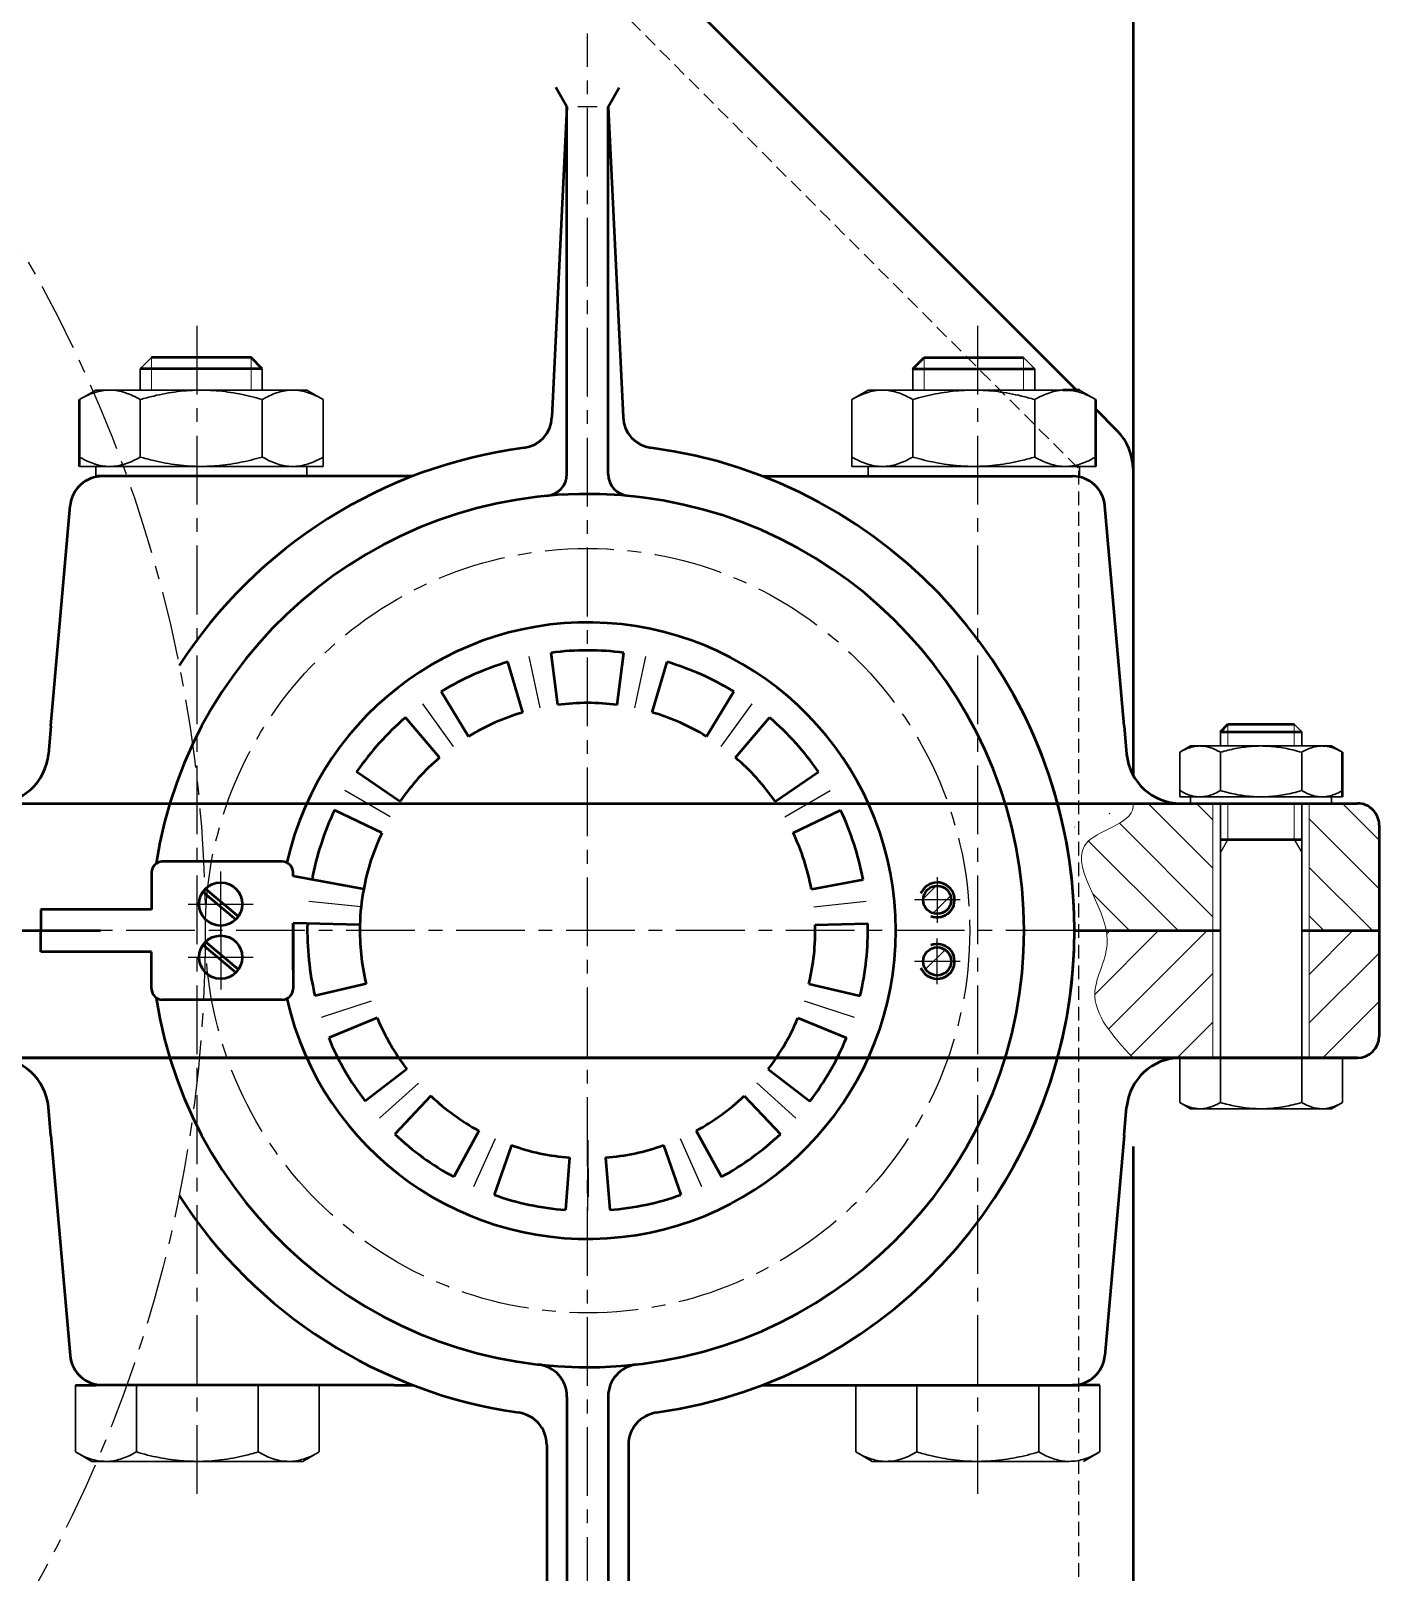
# Model space of a CAD drawing. Header units: millimetres. Extents: x -38 to 949, y -198 to 524.
# Drawn here: x 813.1 to 937.7, y 108.2 to 250.6 of the extents above; entities that cross this region are included whole.
import ezdxf

# ---------------------------------------------------------------- set-up
doc = ezdxf.new("R2010")
doc.units = ezdxf.units.MM
doc.header["$LTSCALE"] = 0.2
doc.linetypes.add('CENTER', pattern=[50.800000000000004, 31.75, -6.35, 6.35, -6.35])
doc.linetypes.add('HIDDEN', pattern=[9.524999999999999, 6.35, -3.175])
for name, color, linetype, lineweight in [('_Kreskowanie', 1, 'Continuous', 25), ('_Linie cienkie', 5, 'Continuous', 25), ('_Linie grube', 7, 'Continuous', 50), ('_Linie niewidoczne', 6, 'HIDDEN', 25), ('_Osie symetrii', 4, 'CENTER', 25), ('kontur', 10, 'Continuous', 15)]:
    doc.layers.add(name, color=color, linetype=linetype, lineweight=lineweight)
doc.layers.add('SLD-0', color=179, linetype='Continuous')
pattern_1 = [(45, (0, 0), (-1.122532015133644, 1.122532015133644), [])]

msp = doc.modelspace()

# ---------------------------------------------------------------- hatches: boundary and pattern name
at = {"layer": '_Kreskowanie', "transparency": 33554687}
h = msp.add_hatch(dxfattribs=at)
h.set_pattern_fill('ANSI31', color=256, angle=90)
h.set_pattern_definition([(135, (0, 0), (-2.245064030267288, -2.245064030267288), [])])
edge = h.paths.add_edge_path()
edge.add_line((922.3529446095914, 179.242559124814), (914.965666972268, 179.242559124814))
edge.add_spline(control_points=[(914.9656669722681, 179.2425591248139), (915.255092639171, 177.4586850956404), (906.9812566138634, 176.0376930582203), (911.9320560099483, 170.5307461872055), (912.5009496113855, 167.4825591248139)], knot_values=[12.78441670205539, 12.78441670205542, 12.78441670205542, 12.78441670205542, 18.24096578901339, 26.70624611873559, 26.70624611873559, 26.70624611873559, 26.70624611873559], degree=3, periodic=0)
edge.add_line((912.5009496113855, 167.482559124814), (914.9656669722681, 167.482559124814))
edge.add_line((914.9656669722681, 167.482559124814), (922.3529446095914, 167.482559124814))
edge.add_line((922.3529446095914, 167.482559124814), (922.3529446095914, 179.242559124814))
h.paths.add_polyline_path([(937.7156669722681, 177.242559124814, 0.4142135623730961), (935.7156669722681, 179.242559124814), (931.2482983454735, 179.242559124814), (931.2482983454735, 167.482559124814), (937.7156669722681, 167.482559124814)])
h = msp.add_hatch(dxfattribs=at)
h.set_pattern_fill('ANSI31', color=256, scale=0.5, style=0)
h.set_pattern_definition(pattern_1)
h.paths.add_polyline_path([(896.8689996860452, 171.6223180685406), (896.8689996860452, 170.323965907598), (898.1673518469878, 170.323965907598, 0.414213562373095)])
h.paths.add_polyline_path([(896.8689996860452, 171.6223180685406, 0.414213562373095), (895.5706475251026, 170.323965907598), (896.8689996860452, 170.323965907598)])
h.paths.add_polyline_path([(896.8689996860452, 170.323965907598), (895.5706475251026, 170.323965907598, 0.414213562373095), (896.8689996860452, 169.0256137466554)])
h.paths.add_polyline_path([(898.1673518469878, 170.323965907598), (896.8689996860452, 170.323965907598), (896.8689996860452, 169.0256137466554, 0.414213562373095)])
h = msp.add_hatch(dxfattribs=at)
h.set_pattern_fill('ANSI31', color=256)
h.set_pattern_definition([(45, (0, 0), (-2.245064030267288, 2.245064030267288), [])])
edge = h.paths.add_edge_path()
edge.add_line((922.3529446095914, 167.482559124814), (914.9656669722681, 167.482559124814))
edge.add_line((914.9656669722681, 167.482559124814), (912.5009496113855, 167.482559124814))
edge.add_spline(control_points=[(912.5009496113855, 167.4825591248139), (912.5577003819866, 167.1784829947789), (912.7781341087464, 165.1334910340934), (910.0229149035113, 161.0675185622642), (913.130874432766, 157.7066545363082), (914.9656669722679, 155.722559124814)], knot_values=[0, 0, 0, 0, 0.8444657856084099, 5.735633518972272, 12.78441670205539, 12.78441670205539, 12.78441670205539, 12.78441670205539], degree=3, periodic=0)
edge.add_line((914.9656669722679, 155.722559124814), (922.3529446095914, 155.722559124814))
edge.add_line((922.3529446095914, 155.722559124814), (922.3529446095914, 167.482559124814))
h.paths.add_polyline_path([(937.7156669722681, 167.482559124814), (931.2482983454735, 167.482559124814), (931.2482983454735, 155.722559124814), (932.4353610899153, 155.722559124814), (934.3136076273764, 155.722559124814), (935.7156669722681, 155.722559124814, 0.4142135623730951), (937.7156669722681, 157.722559124814)])
h = msp.add_hatch(dxfattribs=at)
h.set_pattern_fill('ANSI31', color=256, scale=0.5, style=0)
h.set_pattern_definition(pattern_1)
h.paths.add_polyline_path([(896.8689996860452, 163.3428001810873), (896.8689996860452, 164.64115234203), (898.1673518469878, 164.64115234203, -0.414213562373095)])
h.paths.add_polyline_path([(896.8689996860452, 163.3428001810873, -0.414213562373095), (895.5706475251026, 164.64115234203), (896.8689996860452, 164.64115234203)])
h.paths.add_polyline_path([(896.8689996860452, 164.64115234203), (895.5706475251026, 164.64115234203, -0.414213562373095), (896.8689996860452, 165.9395045029726)])
h.paths.add_polyline_path([(898.1673518469878, 164.64115234203), (896.8689996860452, 164.64115234203), (896.8689996860452, 165.9395045029726, -0.414213562373095)])

# ---------------------------------------------------------------- linework, layer by layer
at = {"color": 7, "linetype": 'Continuous', "lineweight": 30}
for p, q in [((823.2236913529867, 217.440431904685), (823.2236913529867, 219.4099747534372)), ((834.4931705673451, 217.4404319046849), (834.4931705673451, 219.409974753437)), ((894.6188208725476, 217.4404319046849), (894.6188208725476, 219.409974753437)), ((905.888300086906, 217.440431904685), (905.888300086906, 219.4099747534372)), ((923.0441284026102, 184.547807644728), (923.0441284026103, 185.8608362105628)), ((930.5571145455159, 184.547807644728), (930.557114545516, 185.8608362105628)), ((923.0441284026102, 155.722559124814), (923.0441284026102, 179.242559124814)), ((930.5571145524547, 155.722559124814), (930.5571145524547, 179.242559124814)), ((926.8006214775324, 155.722559124814), (920.2941846134869, 155.722559124814)), ((933.3070583415778, 155.722559124814), (926.8006214775324, 155.722559124814))]:
    msp.add_line(p, q, dxfattribs=at)
at = {"layer": '_Linie cienkie', "linetype": 'Continuous', "lineweight": 0}
for p, q in [((824.2604670320892, 220.4467504429652), (824.2604670320897, 217.4404319046849)), ((833.4563948778172, 220.4467504429651), (833.4563948778167, 217.4404319046849)), ((895.6555965620756, 220.4467504429651), (895.6555965620761, 217.4404319046849)), ((904.8515244078036, 220.4467504429652), (904.8515244078031, 217.4404319046849)), ((923.735312195629, 186.5520200035815), (923.7353121956291, 184.547807644728)), ((929.8659307594475, 186.5520200035815), (929.8659307594473, 184.547807644728)), ((923.735312195629, 179.242559124814), (923.7353121956291, 175.9050143188549)), ((929.8659307594359, 179.242559124814), (929.8659307594359, 175.9050143188549))]:
    msp.add_line(p, q, dxfattribs=at)
at = {"layer": '_Linie cienkie'}
for p, q in [((923.7353121956291, 175.9050143188549), (923.0441284026102, 174.707848871978)), ((929.8659307594359, 175.9050143188549), (930.5571145524547, 174.7078488719781))]:
    msp.add_line(p, q, dxfattribs=at)
at = {"layer": '_Linie grube'}
for p, q in [((909.7589796422475, 217.4284681389893), (822.251913875304, 304.9355339059327)), ((914.9656669722681, 276.4), (914.9656669722681, 203.1096467133068)), ((862.654020822664, 243.6126330363468), (861.6260571633431, 245.393118322625)), ((866.457970617228, 243.6126330363468), (867.485934276549, 245.393118322625)), ((862.654020822664, 243.6126330363468), (861.2704026619022, 214.9264589160491)), ((862.6540208226643, 226.7474310245142), (862.654020822664, 243.6126330363468)), ((866.457970617228, 226.7474310245142), (866.457970617228, 243.6126330363468)), ((866.4579706172287, 243.6126330363468), (867.8415887779906, 214.9264589160491)), ((862.6540208226643, 209.6756194291995), (862.6540208226643, 226.7474310245142)), ((866.4579706172283, 209.6756194291995), (866.4579706172283, 226.7474310245142)), ((834.4931705673451, 219.409974753437), (823.2236913529867, 219.4099747534371)), ((833.4563705673453, 220.446774753437), (824.2604913529866, 220.4467747534371)), ((834.4931705673451, 219.409974753437), (833.4563705673453, 220.446774753437)), ((894.6188208725476, 219.409974753437), (895.6556208725475, 220.446774753437)), ((894.6188208725476, 219.409974753437), (905.888300086906, 219.4099747534371)), ((895.6555965620756, 220.4467504429651), (904.8515244078036, 220.4467504429652)), ((817.5889517301958, 210.3834503829124), (817.5889517301997, 216.5687346530246)), ((910.0339376310338, 217.4284681389893), (908.4799887969052, 217.4284681389893)), ((911.523039709697, 210.3834503829124), (911.5230397096931, 216.5687346530246)), ((913.5012008782008, 213.686246903036), (911.5230397096935, 215.6644080715433)), ((845.5419886186246, 209.482559124814), (819.0987756588935, 209.482559124814)), ((848.3969148029846, 209.4825591248147), (820.2443935260793, 209.4825591248142)), ((880.7150766369067, 209.4825591248153), (909.3826047968656, 209.4825591248159)), ((814.9627467163245, 186.4207551911563), (816.7408025487549, 206.7440263530571)), ((914.1492447235697, 186.4207551911524), (912.371188891141, 206.7440263530533)), ((914.9656669722681, 203.1096467133068), (914.9656669722682, 181.8552167475192)), ((861.8191924074281, 188.3480912241757), (861.1876224674845, 193.1632135950832)), ((867.2927990324649, 188.3480912241757), (867.9243689724085, 193.1632135950833)), ((858.5694134724745, 187.6573293875742), (857.1878946131512, 192.3130451947502)), ((870.5425779674188, 187.6573293875743), (871.9240968267422, 192.3130451947503)), ((853.5690250032492, 185.4310130033892), (851.0335704442884, 189.572963536085)), ((875.5429664366438, 185.4310130033893), (878.0784209956046, 189.572963536085)), ((850.8811623694639, 183.4781664905076), (847.7254318723558, 187.1694601750411)), ((878.2308290704295, 183.4781664905076), (881.3865595675375, 187.1694601750412)), ((814.9627467163245, 186.4207551911563), (814.7340535563247, 183.8067804110756)), ((914.1492447235697, 186.4207551911524), (914.3779378835693, 183.8067804110718)), ((923.0441284026103, 185.8608362105628), (923.7353284026103, 186.5520362105628)), ((923.0441284026103, 185.8608362105628), (930.557114545516, 185.8608362105628)), ((923.7353284026103, 186.5520362105628), (929.865914545516, 186.5520362105628)), ((934.3136076273764, 179.8431532968796), (934.3136076273738, 183.9666761436211)), ((847.218604649483, 179.4104840504126), (843.2176685986303, 182.1630818693541)), ((881.89338679041, 179.4104840504126), (885.8943228412629, 182.1630818693541)), ((795.5934957199463, 179.2425591248139), (914.9656669722681, 179.242559124814)), ((845.557414184713, 176.5332177643817), (841.1731265216818, 178.6218311138664)), ((883.5545772551807, 176.5332177643818), (887.9388649182115, 178.6218311138664)), ((914.9656669722681, 179.242559124814), (935.7156669722681, 179.242559124814)), ((937.7156669722681, 177.242559124814), (937.7156669722681, 167.482559124814)), ((923.0441284026102, 175.9050143188549), (930.5571145524547, 175.9050143188549)), ((836.3412592289795, 173.866707568792), (825.2091012059137, 173.866707568792)), ((824.2660095212979, 172.866707568792), (824.2660095212977, 169.4301874147734)), ((837.3412592289795, 172.5233939719741), (837.3412592289795, 172.866707568792)), ((843.865976717053, 171.327508516004), (837.3412592289794, 172.5233939719742)), ((828.9952794020444, 171.054811171678), (832.038364116474, 168.5013599101587)), ((829.2392454759507, 171.3508842773647), (832.2875749422664, 168.7930321464724)), ((885.2460147228401, 171.327508516004), (890.0206340750294, 172.2148044517302)), ((824.2660095212977, 169.4301874147734), (814.0419010938607, 169.4301874147735)), ((814.0419010938607, 169.4301874147735), (814.0419010938608, 167.482559124814)), ((837.3412592289794, 168.1821203355813), (837.3412592289793, 162.098410680836)), ((837.3412592289794, 163.8659921042581), (837.3412592289794, 168.1821203355813)), ((843.5186933440984, 168.0233279368218), (837.3412592289794, 168.1821203355813)), ((885.5932980957948, 168.0233279368218), (890.4480597578081, 168.1481207286753)), ((761.9559957199464, 167.482559124814), (819.5547080041379, 167.482559124814)), ((814.0419010938607, 165.5349308348545), (814.0419010938608, 167.482559124814)), ((909.5572834357549, 167.482559124814), (914.9656669722681, 167.482559124814)), ((914.9656669722681, 167.482559124814), (923.0441284026101, 167.482559124814)), ((930.5571145524547, 167.482559124814), (937.7156669722681, 167.482559124814)), ((937.7156669722681, 167.482559124814), (937.7156669722681, 157.722559124814)), ((824.2660095212977, 165.5349308348545), (814.0419010938607, 165.5349308348545)), ((824.2660095212979, 162.098410680836), (824.2660095212977, 165.5349308348545)), ((832.0468684213348, 163.6039903818879), (829.0037837069051, 166.1574416434071)), ((832.2960792471271, 163.8956626182015), (829.2477497808115, 166.4535147490939)), ((844.0908410331454, 162.5797063015897), (839.3681134416684, 161.448278825983)), ((885.0211504067479, 162.5797063015897), (889.7438779982247, 161.4482788259829)), ((836.3412592289795, 161.098410680836), (825.2091012059137, 161.098410680836)), ((836.3412592289794, 161.098410680836), (825.2660095212979, 161.0984106808361)), ((845.1175132021604, 159.4199342689356), (840.631709936652, 157.5593286957393)), ((883.9944782377327, 159.4199342689357), (888.480281503241, 157.5593286957394)), ((935.7156669722682, 155.722559124814), (781.4339113740267, 155.722559124814)), ((781.4339113740267, 155.722559124814), (935.7156669722681, 155.722559124814)), ((847.8543165146789, 154.6796518813307), (844.0000831891141, 151.7251350836194)), ((881.2576749252141, 154.6796518813308), (885.1119082507792, 151.7251350836193)), ((814.9627467163245, 148.5443630584717), (814.7340535563247, 151.1583378385523)), ((850.0774232806175, 152.210641685278), (846.7362145484637, 148.6863533537087)), ((879.0345681592755, 152.2106416852781), (882.3757768914293, 148.6863533537088)), ((914.1492447235697, 148.5443630584755), (914.3779378835693, 151.1583378385562)), ((814.9627467163245, 148.5443630584717), (816.7408025487549, 128.2210918965709)), ((854.5056640607959, 148.9933364342308), (852.1863569577433, 144.7265931096817)), ((874.6063273790974, 148.993336434231), (876.9256344821499, 144.7265931096818)), ((914.1492447235697, 148.5443630584755), (912.371188891141, 128.2210918965746)), ((857.5408100675359, 147.6420023679305), (855.9219212124547, 143.0634127476709)), ((871.5711813723574, 147.6420023679305), (873.1900702274384, 143.0634127476709)), ((914.9656669722679, 147.5185190147251), (914.9656669722681, 0)), ((862.8948052551762, 146.5039755596478), (862.5114536429976, 141.6627643912216)), ((866.2171861847169, 146.5039755596478), (866.6005377968957, 141.6627643912216)), ((817.2220837389283, 125.482559124814), (819.0987756588935, 125.482559124814)), ((845.5419886186246, 125.482559124814), (819.0987756588935, 125.482559124814)), ((846.6876064858104, 125.4825591248132), (820.2443935260793, 125.4825591248137)), ((846.6876064858104, 125.4825591248132), (848.3969148029843, 125.4825591248133)), ((880.7150766369142, 125.4825591248155), (910.0132157810026, 125.4825591248175)), ((911.8899077009645, 125.482559124814), (909.3826047968658, 125.4825591248175)), ((862.6540208226644, 124.408825596349), (862.6540208226645, 17.5)), ((866.4579706172293, 124.4088255963492), (866.4579706172283, 17.50000000000001)), ((860.779110467713, 119.9620640868417), (860.7791104677129, 15.5)), ((868.3328809721799, 119.9620640868417), (868.3328809721802, 15.49999999999999))]:
    msp.add_line(p, q, dxfattribs=at)
at = {"layer": '_Linie grube', "lineweight": 30}
for p, q in [((824.2604913529866, 220.4467747534371), (823.2236913529867, 219.4099747534372)), ((904.8515000869062, 220.4467747534371), (905.888300086906, 219.4099747534372)), ((929.865914545516, 186.5520362105628), (930.557114545516, 185.8608362105628))]:
    msp.add_line(p, q, dxfattribs=at)
at = {"layer": '_Linie grube', "color": 7, "linetype": 'Continuous', "lineweight": 30}
for p, q in [((817.5889517301961, 216.5687346530224), (819.0987756588937, 217.440431904685)), ((819.0987756588937, 217.440431904685), (820.4063215363875, 217.440431904685)), ((820.4063215363875, 217.440431904685), (828.8584309549618, 217.4404319046849)), ((823.223691342579, 211.2551476345745), (823.223691342579, 216.5687346530225)), ((828.8584309549618, 217.4404319046849), (837.3105403735366, 217.4404319046848)), ((834.4931705673451, 211.2551476345744), (834.4931705673451, 216.5687346530224)), ((837.3105403735366, 217.4404319046848), (838.6180862510304, 217.4404319046848)), ((838.6180862510304, 217.4404319046848), (840.127910179728, 216.5687346530223)), ((840.127910179728, 210.3834503829122), (840.127910179728, 216.5687346530223)), ((890.4939051888624, 217.4404319046848), (888.9840812601648, 216.5687346530223)), ((888.9840812601648, 210.3834503829122), (888.9840812601648, 216.5687346530223)), ((891.8014510663562, 217.4404319046848), (890.4939051888624, 217.4404319046848)), ((900.253560484931, 217.4404319046849), (891.8014510663562, 217.4404319046848)), ((894.6188208725476, 211.2551476345744), (894.6188208725476, 216.5687346530224)), ((908.7056699035053, 217.440431904685), (900.253560484931, 217.4404319046849)), ((905.8883000973138, 211.2551476345745), (905.8883000973138, 216.5687346530225)), ((911.5230397096967, 216.5687346530224), (910.0132157809991, 217.440431904685)), ((817.5889517301958, 210.3834503829124), (820.4063215363875, 210.3834503829124)), ((819.0987756588935, 209.482559124814), (819.0987756588935, 210.3834503829124)), ((820.4063215363875, 210.3834503829124), (823.223691342579, 210.3834503829123)), ((823.223691342579, 210.3834503829123), (828.8584309549618, 210.3834503829123)), ((828.8584309549618, 210.3834503829123), (834.4931705673451, 210.3834503829122)), ((834.4931705673451, 210.3834503829122), (837.3105403735366, 210.3834503829122)), ((837.3105403735366, 210.3834503829122), (840.127910179728, 210.3834503829122)), ((838.6180862510301, 210.3834503829122), (838.6180862510301, 209.4825591248138)), ((891.8014510663562, 210.3834503829122), (888.9840812601648, 210.3834503829122)), ((890.4939051888626, 210.3834503829122), (890.4939051888626, 209.4825591248138)), ((894.6188208725476, 210.3834503829122), (891.8014510663562, 210.3834503829122)), ((900.253560484931, 210.3834503829123), (894.6188208725476, 210.3834503829122)), ((905.8883000973138, 210.3834503829123), (900.253560484931, 210.3834503829123)), ((908.7056699035053, 210.3834503829124), (905.8883000973138, 210.3834503829123)), ((911.523039709697, 210.3834503829124), (908.7056699035053, 210.3834503829124)), ((910.0132157809993, 209.482559124814), (910.0132157809993, 210.3834503829124)), ((920.2941846134869, 184.547807644728), (919.2876353276882, 183.9666761436197)), ((919.2876353276882, 179.8431532968796), (919.2876353276882, 183.9666761436197)), ((921.1658818651493, 184.547807644728), (920.2941846134869, 184.547807644728)), ((926.8006214775324, 184.547807644728), (921.1658818651493, 184.547807644728)), ((923.0441284026102, 180.4242847979877), (923.0441284026102, 183.9666761436197)), ((932.4353610899153, 184.547807644728), (926.8006214775324, 184.547807644728)), ((930.5571145524544, 180.4242847979876), (930.5571145524544, 183.9666761436197)), ((933.307058341578, 184.547807644728), (932.4353610899153, 184.547807644728)), ((934.3136076273764, 183.9666761436196), (933.307058341578, 184.547807644728)), ((921.1658818651493, 179.8431532968796), (919.2876353276882, 179.8431532968796)), ((920.2941846134869, 179.8431532968796), (920.2941846134869, 179.242559124814)), ((923.0441284026102, 179.8431532968796), (921.1658818651493, 179.8431532968796)), ((926.8006214775324, 179.8431532968796), (923.0441284026102, 179.8431532968796)), ((930.5571145524544, 179.8431532968796), (926.8006214775324, 179.8431532968796)), ((932.4353610899153, 179.8431532968796), (930.5571145524544, 179.8431532968796)), ((934.3136076273764, 179.8431532968796), (932.4353610899153, 179.8431532968796)), ((933.307058341578, 179.242559124814), (933.307058341578, 179.8431532968796)), ((921.1658818651493, 155.722559124814), (919.2876353276882, 155.722559124814)), ((919.2876353276882, 155.722559124814), (919.2876353276882, 151.5990362780739)), ((923.0441284026102, 155.722559124814), (921.1658818651493, 155.722559124814)), ((926.8006214775324, 155.722559124814), (923.0441284026102, 155.722559124814)), ((923.0441284026102, 155.722559124814), (923.0441284026102, 151.5990362780739)), ((930.5571145524544, 155.722559124814), (926.8006214775324, 155.722559124814)), ((932.4353610899153, 155.722559124814), (930.5571145524544, 155.722559124814)), ((930.5571145524544, 155.722559124814), (930.5571145524544, 151.5990362780739)), ((934.3136076273764, 155.722559124814), (932.4353610899153, 155.722559124814)), ((934.3136076273764, 155.722559124814), (934.3136076273764, 151.599036278074)), ((920.2941846134869, 151.0179047769656), (919.2876353276882, 151.5990362780739)), ((921.1658818651493, 151.0179047769656), (920.2941846134869, 151.0179047769656)), ((926.8006214775324, 151.0179047769656), (921.1658818651493, 151.0179047769656)), ((932.4353610899153, 151.0179047769656), (926.8006214775324, 151.0179047769656)), ((933.307058341578, 151.0179047769656), (932.4353610899153, 151.0179047769656)), ((934.3136076273764, 151.599036278074), (933.307058341578, 151.0179047769656)), ((817.2220837389283, 125.482559124814), (817.2220837389283, 119.2972748547038)), ((822.8568233513112, 125.4825591248139), (822.8568233513112, 119.2972748547038)), ((834.1263025760774, 125.4825591248138), (834.1263025760774, 119.2972748547037)), ((839.7610421884605, 125.4825591248138), (839.7610421884605, 119.2972748547038)), ((889.3509492514323, 125.4825591248138), (889.3509492514323, 119.2972748547038)), ((894.9856888638154, 125.4825591248138), (894.9856888638154, 119.2972748547037)), ((906.2551680885816, 125.4825591248139), (906.2551680885816, 119.2972748547038)), ((911.8899077009645, 125.482559124814), (911.8899077009645, 119.2972748547038)), ((818.7319076676262, 118.4255776030413), (817.2220837389283, 119.2972748547038)), ((820.0394535451197, 118.4255776030413), (818.7319076676262, 118.4255776030413)), ((828.4915629636945, 118.4255776030413), (820.0394535451197, 118.4255776030413)), ((836.9436723822688, 118.4255776030412), (828.4915629636945, 118.4255776030413)), ((838.2512182597628, 118.4255776030412), (836.9436723822688, 118.4255776030412)), ((839.7610421884605, 119.2972748547038), (838.2512182597628, 118.4255776030412)), ((889.3509492514323, 119.2972748547038), (890.86077318013, 118.4255776030412)), ((890.86077318013, 118.4255776030412), (892.168319057624, 118.4255776030412)), ((892.168319057624, 118.4255776030412), (900.6204284761983, 118.4255776030413)), ((900.6204284761983, 118.4255776030413), (909.0725378947731, 118.4255776030413)), ((910.3800837722666, 118.4255776030413), (911.8899077009645, 119.2972748547038))]:
    msp.add_line(p, q, dxfattribs=at)
at = {"layer": '_Linie grube', "linetype": 'Continuous', "lineweight": 0}
for p, q in [((922.3529446095914, 179.242559124814), (922.3529446095914, 155.722559124814)), ((931.2482983454735, 179.242559124814), (931.2482983454735, 155.722559124814))]:
    msp.add_line(p, q, dxfattribs=at)
at = {"layer": '_Linie grube'}
for centre, radius in [((830.6515186768942, 169.9386110764212), 1.997255914550322), ((896.8689996860452, 170.323965907598), 1.298352160942613), ((830.6515186768942, 165.0265071732067), 1.997255914550322), ((896.8689996860452, 164.64115234203), 1.298352160942613)]:
    msp.add_circle(centre, radius, dxfattribs=at)
for centre, radius, start, end in [((858.2738862079119, 215.0709896773621), 3, 277.5200870759917, 357.2385968756846), ((870.838105231981, 215.0709896773621), 3, 182.7614031243154, 262.4799129240083), ((909.9656669722681, 210.1507129971032), 5, 7.016709298534877e-15, 45.00000000000438), ((864.5559957199464, 167.482559124814), 45.00128771580856, 97.52008707599218, 147.029660462266), ((864.5559957199464, 167.482559124814), 45.00128771580856, 278.1162100122071, 82.47991292400768), ((819.7293866430301, 206.482559124814), 3, 90, 174.9999999999983), ((860.6540208226643, 209.6756194291995), 2, 273.7664611744901, 0), ((868.4579706172283, 209.6756194291995), 2, 180, 266.2335388255099), ((909.3826047968656, 206.4825591248105), 3, 4.999999999996934, 90), ((864.5559957199464, 167.482559124814), 40.35176902935791, 188.8334055977213, 171.1665944022787), ((864.5559957199463, 167.482559124814), 28.48935457188768, 192.7508649678424, 167.2491350321575), ((864.5559957199464, 167.482559124814), 25.90061683414626, 82.52752275451614, 97.47247724548386), ((864.5559957199464, 167.482559124814), 25.90061683414626, 106.5275227545158, 121.472477245482), ((864.5559957199464, 167.4825591248141), 25.90061683414626, 58.52752275451803, 73.47247724548406), ((864.5805185950672, 167.4825591248099), 44.98080255926521, 326.6435998453472, 33.35640013539535), ((864.5559957199464, 167.482559124814), 21.04425152294338, 82.5275227545161, 97.4724772454839), ((864.5559957199468, 167.482559124814), 25.90061683414626, 130.5275227545158, 145.4724772454871), ((864.5559957199464, 167.482559124814), 21.04425152294338, 106.5275227545158, 121.472477245482), ((864.5559957199464, 167.4825591248141), 21.04425152294337, 58.52752275451803, 73.47247724548419), ((864.5559957199462, 167.4825591248141), 25.90061683414626, 34.52752275451291, 49.47247724548417), ((809.7530800658661, 184.2425591248139), 5, 270, 355.0000000000008), ((919.3589113740279, 184.2425591248096), 5, 184.9999999999945, 270), ((864.5559957199468, 167.482559124814), 21.04425152294338, 130.5275227545158, 145.4724772454871), ((864.5559957199462, 167.4825591248141), 21.04425152294338, 34.52752275451291, 49.47247724548417), ((864.5559957199462, 167.4825591248141), 25.90061683414626, 154.5275227545133, 169.4724772454842), ((864.5559957199468, 167.4825591248141), 25.90061683414626, 10.52752275451442, 25.47247724547907), ((935.7156669722681, 177.242559124814), 2, 0, 90.00000000000017), ((864.5559957199462, 167.4825591248141), 21.04425152294338, 154.5275227545133, 169.4724772454842), ((864.5559957199468, 167.4825591248141), 21.04425152294338, 10.52752275451442, 25.47247724547907), ((825.2660095212979, 172.866707568792), 1, 90.00000000000011, 179.9999999999982), ((836.3412592289795, 172.866707568792), 1, 4.834443115824545e-12, 90), ((864.5559957199464, 167.482559124814), 21.04425152294323, 169.472477245484, 178.5275227545164), ((896.8689996860452, 170.323965907598), 1.608914074224685, 248.4749063992546, 158.4749063992568), ((864.5559957199468, 167.482559124814), 25.90061683414626, 178.5275227545173, 193.4724772454802), ((864.5559957199464, 167.482559124814), 25.90061683414626, 346.5275227545126, 1.472477245482715), ((864.5559957199468, 167.482559124814), 21.04425152294338, 178.5275227545173, 193.4724772454802), ((864.5559957199464, 167.482559124814), 21.04425152294338, 346.5275227545126, 1.472477245482715), ((896.8689996860452, 164.64115234203), 1.608914074224685, 201.5250936007433, 111.5250936007455), ((825.2660095212979, 162.098410680836), 1, 180.0000000000033, 269.9999999999999), ((836.3412592289794, 162.098410680836), 1, 270, 0), ((864.5559957199464, 167.4825591248141), 21.04425152294338, 202.5275227545159, 217.4724772454812), ((864.5559957199462, 167.4825591248141), 21.04425152294338, 322.5275227545164, 337.4724772454792), ((864.5559957199464, 167.4825591248141), 25.90061683414626, 202.5275227545159, 217.4724772454812), ((864.5559957199462, 167.4825591248141), 25.90061683414626, 322.5275227545164, 337.4724772454792), ((935.7156669722681, 157.722559124814), 2, 270, 0), ((809.7530800658661, 150.722559124814), 5, 4.99999999999979, 90.00000000000001), ((919.3589113740279, 150.7225591248183), 5, 90.00000000000001, 175.0000000000068), ((864.5559957199464, 167.482559124814), 21.04425152294338, 226.5275227545085, 241.4724772454865), ((864.5559957199462, 167.4825591248141), 21.04425152294338, 298.5275227545133, 313.4724772454814), ((864.5559957199464, 167.482559124814), 25.90061683414626, 226.5275227545085, 241.4724772454865), ((864.5559957199462, 167.4825591248141), 25.90061683414626, 298.5275227545133, 313.4724772454814), ((864.5559957199464, 167.482559124814), 21.04425152294338, 250.5275227545263, 265.472477245494), ((864.5559957199464, 167.482559124814), 21.04425152294338, 274.527522754506, 289.4724772454737), ((864.5559957199464, 167.482559124814), 45.00128771580856, 212.970339537734, 261.883789987793), ((864.5559957199464, 167.482559124814), 25.90061683414626, 250.5275227545263, 265.472477245494), ((864.5559957199464, 167.482559124814), 25.90061683414627, 274.527522754506, 289.4724772454737), ((819.7293866430301, 128.482559124814), 3, 185.0000000000031, 270), ((909.3826047968656, 128.4825591248174), 3, 270, 355.0000000000035), ((859.6540208226644, 124.408825596349), 3, 0, 83.50742867852352), ((869.4579706172293, 124.4088255963491), 3, 96.49257132147872, 179.9999999999997), ((857.779110467713, 119.9620640868417), 3, 0, 81.88378998779329), ((871.3328809721799, 119.9620640868417), 3, 98.1162100122067, 180)]:
    msp.add_arc(centre, radius, start, end, dxfattribs=at)
at = {"layer": '_Linie grube', "color": 7, "linetype": 'Continuous', "lineweight": 30}
for points, knots in [([(820.406321536387, 217.4404319046852), (820.3395468701241, 217.4394450534728), (820.0537315253463, 217.4352210380593), (819.5480778637396, 217.3698472086424), (818.8912849880275, 217.1893670852943), (818.236462749769, 216.9240991589914), (817.8050278749437, 216.6873207312649), (817.5889517301961, 216.5687346530225)], [0, 0, 0, 0, 0.07004250634341509, 0.2998026679871686, 0.5308245239749462, 0.765022176032864, 1, 1, 1, 1]), ([(823.2236913425785, 216.5687346530227), (822.9962739212386, 216.6933382575168), (822.5406800003651, 216.9429613707868), (821.8414626120215, 217.2168903480186), (821.1289422394656, 217.4046169180512), (820.6477083297685, 217.4284681389893), (820.406321536387, 217.4404319046852)], [0, 0, 0, 0, 0.2472686137512654, 0.4953625653849105, 0.7468740051198239, 0.9999999999999999, 0.9999999999999999, 0.9999999999999999, 0.9999999999999999]), ([(828.8584309549614, 217.4404319046851), (828.4915629637034, 217.4334907023028), (827.7563309604451, 217.4195799925813), (826.6532734367332, 217.3088107333951), (825.552341267224, 217.1357548383932), (824.4051636831381, 216.8938772747835), (823.6343585093181, 216.6817507556269), (823.2236913425785, 216.5687346530227)], [0, 0, 0, 0, 0.192371807422933, 0.3855280719822984, 0.5808042454335385, 0.7766621985891543, 1, 1, 1, 1]), ([(834.4931705673451, 216.5687346530226), (834.1466717491606, 216.6647734457877), (833.453055471219, 216.857022499695), (832.3956446086289, 217.0908122333037), (831.3241388188443, 217.2730580106362), (830.1437781350227, 217.4103256538601), (829.3191536218195, 217.4296405540022), (828.8584309549614, 217.4404319046851)], [0, 0, 0, 0, 0.1885515098925545, 0.3774396610564134, 0.5676415462096916, 0.758438735837447, 1, 1, 1, 1]), ([(837.3105403735366, 217.440431904685), (837.2437657072732, 217.4394450534726), (836.9579503624958, 217.4352210380591), (836.4522967008892, 217.3698472086422), (835.795503825177, 217.1893670852941), (835.140681586918, 216.9240991589913), (834.7092467120932, 216.687320731265), (834.4931705673451, 216.5687346530226)], [0, 0, 0, 0, 0.07004250634340858, 0.2998026679871639, 0.5308245239749432, 0.7650221760328626, 1, 1, 1, 1]), ([(840.127910179728, 216.5687346530225), (839.9004927583882, 216.6933382575167), (839.4448988375137, 216.9429613707867), (838.745681449171, 217.2168903480184), (838.0331610766146, 217.404616918051), (837.5519271669181, 217.4284681389892), (837.3105403735366, 217.440431904685)], [0, 0, 0, 0, 0.2472686137512648, 0.4953625653849101, 0.7468740051198234, 1, 1, 1, 1]), ([(888.9840812601648, 216.5687346530225), (889.2114986815046, 216.6933382575167), (889.6670926023791, 216.9429613707867), (890.3663099907218, 217.2168903480184), (891.0788303632781, 217.404616918051), (891.5600642729747, 217.4284681389892), (891.8014510663562, 217.440431904685)], [0, 0, 0, 0, 0.2472686137512648, 0.4953625653849101, 0.7468740051198234, 1, 1, 1, 1]), ([(891.8014510663562, 217.440431904685), (891.8682257326196, 217.4394450534726), (892.154041077397, 217.4352210380591), (892.6596947390036, 217.3698472086422), (893.3164876147158, 217.1893670852941), (893.9713098529747, 216.9240991589913), (894.4027447277996, 216.687320731265), (894.6188208725476, 216.5687346530226)], [0, 0, 0, 0, 0.07004250634340858, 0.2998026679871639, 0.5308245239749432, 0.7650221760328626, 1, 1, 1, 1]), ([(894.6188208725476, 216.5687346530226), (894.9653196907321, 216.6647734457877), (895.6589359686737, 216.857022499695), (896.7163468312639, 217.0908122333037), (897.7878526210485, 217.2730580106362), (898.9682133048701, 217.4103256538601), (899.7928378180733, 217.4296405540022), (900.2535604849314, 217.4404319046851)], [0, 0, 0, 0, 0.1885515098925545, 0.3774396610564134, 0.5676415462096916, 0.758438735837447, 1, 1, 1, 1]), ([(900.2535604849314, 217.4404319046851), (900.6204284761894, 217.4334907023028), (901.3556604794477, 217.4195799925813), (902.4587180031596, 217.3088107333951), (903.5596501726687, 217.1357548383932), (904.7068277567547, 216.8938772747835), (905.4776329305747, 216.6817507556269), (905.8883000973143, 216.5687346530227)], [0, 0, 0, 0, 0.192371807422933, 0.3855280719822984, 0.5808042454335385, 0.7766621985891543, 1, 1, 1, 1]), ([(905.8883000973143, 216.5687346530227), (906.1157175186542, 216.6933382575168), (906.5713114395277, 216.9429613707868), (907.2705288278713, 217.2168903480186), (907.9830492004272, 217.4046169180512), (908.4642831101243, 217.4284681389893), (908.7056699035057, 217.4404319046852)], [0, 0, 0, 0, 0.2472686137512654, 0.4953625653849105, 0.7468740051198239, 0.9999999999999999, 0.9999999999999999, 0.9999999999999999, 0.9999999999999999]), ([(908.7056699035057, 217.4404319046852), (908.7724445697687, 217.4394450534728), (909.0582599145465, 217.4352210380593), (909.5639135761531, 217.3698472086424), (910.2207064518653, 217.1893670852943), (910.8755286901238, 216.9240991589914), (911.3069635649491, 216.6873207312649), (911.5230397096967, 216.5687346530225)], [0, 0, 0, 0, 0.07004250634341509, 0.2998026679871686, 0.5308245239749462, 0.765022176032864, 1, 1, 1, 1]), ([(820.406321536387, 210.3834503829121), (820.3395468701241, 210.3844372341245), (820.0537315253463, 210.388661249538), (819.5480778637396, 210.4540350789549), (818.8912849880275, 210.634515202303), (818.236462749769, 210.8997831286059), (817.8050278749437, 211.1365615563323), (817.5889517301958, 211.2551476345747)], [0, 0, 0, 0, 0.07004250634341509, 0.2998026679871686, 0.5308245239749462, 0.765022176032864, 1, 1, 1, 1]), ([(823.2236913425785, 211.2551476345746), (822.9962739212386, 211.1305440300804), (822.5406800003649, 210.8809209168104), (821.8414626120215, 210.6069919395786), (821.1289422394656, 210.419265369546), (820.6477083297685, 210.3954141486079), (820.406321536387, 210.3834503829121)], [0, 0, 0, 0, 0.2472686137512654, 0.4953625653849105, 0.7468740051198239, 0.9999999999999999, 0.9999999999999999, 0.9999999999999999, 0.9999999999999999]), ([(828.8584309549614, 210.3834503829121), (828.4915629637031, 210.3903915852943), (827.7563309604449, 210.4043022950159), (826.653273436733, 210.5150715542021), (825.552341267224, 210.688127449204), (824.4051636831381, 210.9300050128137), (823.6343585093181, 211.1421315319702), (823.2236913425785, 211.2551476345746)], [0, 0, 0, 0, 0.192371807422933, 0.3855280719822984, 0.5808042454335385, 0.7766621985891543, 1, 1, 1, 1]), ([(834.4931705673451, 211.2551476345745), (834.1466717491604, 211.1591088418093), (833.4530554712188, 210.966859787902), (832.3956446086289, 210.7330700542934), (831.3241388188443, 210.5508242769609), (830.1437781350227, 210.413556633737), (829.3191536218195, 210.394241733595), (828.8584309549614, 210.3834503829121)], [0, 0, 0, 0, 0.1885515098925545, 0.3774396610564134, 0.5676415462096916, 0.758438735837447, 1, 1, 1, 1]), ([(837.3105403735366, 210.383450382912), (837.2437657072732, 210.3844372341243), (836.9579503624958, 210.3886612495378), (836.4522967008892, 210.4540350789547), (835.7955038251768, 210.6345152023029), (835.140681586918, 210.8997831286057), (834.7092467120932, 211.1365615563321), (834.4931705673451, 211.2551476345745)], [0, 0, 0, 0, 0.07004250634340858, 0.2998026679871639, 0.5308245239749432, 0.7650221760328626, 1, 1, 1, 1]), ([(840.1279101797278, 211.2551476345744), (839.9004927583882, 211.1305440300802), (839.4448988375137, 210.8809209168103), (838.7456814491708, 210.6069919395785), (838.0331610766146, 210.4192653695459), (837.5519271669181, 210.3954141486078), (837.3105403735366, 210.383450382912)], [0, 0, 0, 0, 0.2472686137512648, 0.4953625653849101, 0.7468740051198234, 1, 1, 1, 1]), ([(888.984081260165, 211.2551476345744), (889.2114986815046, 211.1305440300802), (889.6670926023791, 210.8809209168103), (890.366309990722, 210.6069919395785), (891.0788303632781, 210.4192653695459), (891.5600642729747, 210.3954141486078), (891.8014510663562, 210.383450382912)], [0, 0, 0, 0, 0.2472686137512648, 0.4953625653849101, 0.7468740051198234, 1, 1, 1, 1]), ([(891.8014510663562, 210.383450382912), (891.8682257326196, 210.3844372341243), (892.154041077397, 210.3886612495378), (892.6596947390036, 210.4540350789547), (893.316487614716, 210.6345152023029), (893.9713098529747, 210.8997831286057), (894.4027447277996, 211.1365615563321), (894.6188208725476, 211.2551476345745)], [0, 0, 0, 0, 0.07004250634340858, 0.2998026679871639, 0.5308245239749432, 0.7650221760328626, 1, 1, 1, 1]), ([(894.6188208725476, 211.2551476345745), (894.9653196907324, 211.1591088418093), (895.658935968674, 210.966859787902), (896.7163468312639, 210.7330700542934), (897.7878526210485, 210.5508242769609), (898.9682133048701, 210.413556633737), (899.7928378180733, 210.394241733595), (900.2535604849314, 210.3834503829121)], [0, 0, 0, 0, 0.1885515098925545, 0.3774396610564134, 0.5676415462096916, 0.758438735837447, 1, 1, 1, 1]), ([(900.2535604849314, 210.3834503829121), (900.6204284761897, 210.3903915852943), (901.3556604794479, 210.4043022950159), (902.4587180031598, 210.5150715542021), (903.5596501726687, 210.688127449204), (904.7068277567547, 210.9300050128137), (905.4776329305747, 211.1421315319702), (905.8883000973143, 211.2551476345746)], [0, 0, 0, 0, 0.192371807422933, 0.3855280719822984, 0.5808042454335385, 0.7766621985891543, 1, 1, 1, 1]), ([(905.8883000973143, 211.2551476345746), (906.1157175186542, 211.1305440300804), (906.5713114395279, 210.8809209168104), (907.2705288278713, 210.6069919395786), (907.9830492004272, 210.419265369546), (908.4642831101243, 210.3954141486079), (908.7056699035057, 210.3834503829121)], [0, 0, 0, 0, 0.2472686137512654, 0.4953625653849105, 0.7468740051198239, 0.9999999999999999, 0.9999999999999999, 0.9999999999999999, 0.9999999999999999]), ([(908.7056699035057, 210.3834503829121), (908.7724445697687, 210.3844372341245), (909.0582599145465, 210.388661249538), (909.5639135761531, 210.4540350789549), (910.2207064518653, 210.634515202303), (910.8755286901238, 210.8997831286059), (911.3069635649491, 211.1365615563323), (911.523039709697, 211.2551476345747)], [0, 0, 0, 0, 0.07004250634341509, 0.2998026679871686, 0.5308245239749462, 0.765022176032864, 1, 1, 1, 1]), ([(919.2876353276885, 183.9666761436198), (919.4392469419148, 184.0497452132826), (919.7429762224978, 184.2161606221292), (920.2091211480598, 184.3987799402837), (920.684134729764, 184.5239309869721), (921.0049573362284, 184.5398318009309), (921.1658818651493, 184.5478076447281)], [0, 0, 0, 0, 0.2472686137512648, 0.4953625653849101, 0.7468740051198234, 1, 1, 1, 1]), ([(921.1658818651493, 184.5478076447281), (921.2103983093249, 184.5471497439198), (921.4009418725099, 184.5443337336442), (921.7380443135809, 184.5007511806996), (922.1759062307225, 184.3804310984675), (922.6124543895615, 184.2035858142656), (922.9000776394449, 184.0457335291147), (923.0441284026102, 183.9666761436198)], [0, 0, 0, 0, 0.07004250634340858, 0.2998026679871639, 0.5308245239749432, 0.7650221760328626, 1, 1, 1, 1]), ([(923.0441284026102, 183.9666761436198), (923.2751276147334, 184.0307020054632), (923.7375384666944, 184.1588680414014), (924.4424790417544, 184.3147278638072), (925.1568162349441, 184.4362250486955), (925.9437233574919, 184.5277368108448), (926.4934730329607, 184.5406134109395), (926.8006214775327, 184.5478076447281)], [0, 0, 0, 0, 0.1885515098925545, 0.3774396610564134, 0.5676415462096916, 0.758438735837447, 1, 1, 1, 1]), ([(926.8006214775327, 184.5478076447281), (927.0452001383716, 184.5431801764732), (927.5353548072104, 184.5339063699922), (928.270726489685, 184.4600601972014), (929.0046812693575, 184.3446896005335), (929.769466325415, 184.1834378914604), (930.2833364412949, 184.0420202120226), (930.5571145524547, 183.9666761436198)], [0, 0, 0, 0, 0.192371807422933, 0.3855280719822984, 0.5808042454335385, 0.7766621985891543, 1, 1, 1, 1]), ([(930.5571145524547, 183.9666761436198), (930.7087261666812, 184.0497452132826), (931.0124554472637, 184.2161606221292), (931.478600372826, 184.3987799402837), (931.9536139545299, 184.5239309869721), (932.2744365609946, 184.5398318009309), (932.4353610899155, 184.5478076447281)], [0, 0, 0, 0, 0.2472686137512654, 0.4953625653849105, 0.7468740051198239, 0.9999999999999999, 0.9999999999999999, 0.9999999999999999, 0.9999999999999999]), ([(932.4353610899155, 184.5478076447281), (932.4798775340909, 184.5471497439198), (932.6704210972761, 184.5443337336442), (933.0075235383473, 184.5007511806996), (933.4453854554887, 184.3804310984675), (933.8819336143277, 184.2035858142656), (934.1695568642111, 184.0457335291146), (934.3136076273764, 183.9666761436197)], [0, 0, 0, 0, 0.07004250634341509, 0.2998026679871686, 0.5308245239749462, 0.765022176032864, 1, 1, 1, 1]), ([(919.2876353276885, 180.4242847979877), (919.4392469419148, 180.3412157283249), (919.7429762224978, 180.1748003194783), (920.2091211480598, 179.9921810013238), (920.684134729764, 179.8670299546354), (921.0049573362284, 179.8511291406766), (921.1658818651493, 179.8431532968794)], [0, 0, 0, 0, 0.2472686137512648, 0.4953625653849101, 0.7468740051198234, 1, 1, 1, 1]), ([(921.1658818651493, 179.8431532968794), (921.2103983093249, 179.8438111976877), (921.4009418725099, 179.8466272079633), (921.7380443135809, 179.8902097609079), (922.1759062307225, 180.01052984314), (922.6124543895615, 180.1873751273419), (922.9000776394449, 180.3452274124928), (923.0441284026102, 180.4242847979877)], [0, 0, 0, 0, 0.07004250634340858, 0.2998026679871639, 0.5308245239749432, 0.7650221760328626, 1, 1, 1, 1]), ([(923.0441284026102, 180.4242847979877), (923.2751276147334, 180.3602589361442), (923.7375384666944, 180.2320929002061), (924.4424790417544, 180.0762330778003), (925.1568162349441, 179.954735892912), (925.9437233574919, 179.8632241307627), (926.4934730329607, 179.850347530668), (926.8006214775327, 179.8431532968794)], [0, 0, 0, 0, 0.1885515098925545, 0.3774396610564134, 0.5676415462096916, 0.758438735837447, 1, 1, 1, 1]), ([(926.8006214775327, 179.8431532968794), (927.0452001383716, 179.8477807651342), (927.5353548072104, 179.8570545716153), (928.270726489685, 179.9309007444061), (929.0046812693575, 180.046271341074), (929.769466325415, 180.2075230501471), (930.2833364412949, 180.3489407295849), (930.5571145524547, 180.4242847979877)], [0, 0, 0, 0, 0.192371807422933, 0.3855280719822984, 0.5808042454335385, 0.7766621985891543, 1, 1, 1, 1]), ([(930.5571145524547, 180.4242847979877), (930.7087261666812, 180.3412157283249), (931.0124554472637, 180.1748003194783), (931.478600372826, 179.9921810013238), (931.9536139545299, 179.8670299546354), (932.2744365609946, 179.8511291406766), (932.4353610899155, 179.8431532968794)], [0, 0, 0, 0, 0.2472686137512654, 0.4953625653849105, 0.7468740051198239, 0.9999999999999999, 0.9999999999999999, 0.9999999999999999, 0.9999999999999999]), ([(932.4353610899155, 179.8431532968794), (932.4798775340909, 179.8438111976877), (932.6704210972761, 179.8466272079633), (933.0075235383473, 179.8902097609079), (933.4453854554887, 180.01052984314), (933.8819336143277, 180.1873751273419), (934.1695568642111, 180.3452274124929), (934.3136076273764, 180.4242847979878)], [0, 0, 0, 0, 0.07004250634341509, 0.2998026679871686, 0.5308245239749462, 0.765022176032864, 1, 1, 1, 1]), ([(919.2876353276885, 151.5990362780738), (919.4392469419148, 151.515967208411), (919.7429762224978, 151.3495517995643), (920.2091211480598, 151.1669324814098), (920.684134729764, 151.0417814347214), (921.0049573362284, 151.0258806207627), (921.1658818651493, 151.0179047769655)], [0, 0, 0, 0, 0.2472686137512648, 0.4953625653849101, 0.7468740051198234, 1, 1, 1, 1]), ([(921.1658818651493, 151.0179047769655), (921.2103983093249, 151.0185626777737), (921.4009418725099, 151.0213786880494), (921.7380443135809, 151.064961240994), (922.1759062307225, 151.185281323226), (922.6124543895615, 151.362126607428), (922.9000776394449, 151.5199788925788), (923.0441284026102, 151.5990362780738)], [0, 0, 0, 0, 0.07004250634340858, 0.2998026679871639, 0.5308245239749432, 0.7650221760328626, 1, 1, 1, 1]), ([(923.0441284026102, 151.5990362780738), (923.2751276147334, 151.5350104162303), (923.7375384666944, 151.4068443802921), (924.4424790417544, 151.2509845578863), (925.1568162349441, 151.129487372998), (925.9437233574919, 151.0379756108488), (926.4934730329607, 151.025099010754), (926.8006214775327, 151.0179047769655)], [0, 0, 0, 0, 0.1885515098925545, 0.3774396610564134, 0.5676415462096916, 0.758438735837447, 1, 1, 1, 1]), ([(926.8006214775327, 151.0179047769655), (927.0452001383716, 151.0225322452203), (927.5353548072104, 151.0318060517013), (928.270726489685, 151.1056522244921), (929.0046812693575, 151.2210228211601), (929.769466325415, 151.3822745302332), (930.2833364412949, 151.5236922096709), (930.5571145524547, 151.5990362780738)], [0, 0, 0, 0, 0.192371807422933, 0.3855280719822984, 0.5808042454335385, 0.7766621985891543, 1, 1, 1, 1]), ([(930.5571145524547, 151.5990362780738), (930.7087261666812, 151.515967208411), (931.0124554472637, 151.3495517995643), (931.478600372826, 151.1669324814098), (931.9536139545299, 151.0417814347214), (932.2744365609946, 151.0258806207627), (932.4353610899155, 151.0179047769655)], [0, 0, 0, 0, 0.2472686137512654, 0.4953625653849105, 0.7468740051198239, 0.9999999999999999, 0.9999999999999999, 0.9999999999999999, 0.9999999999999999]), ([(932.4353610899155, 151.0179047769655), (932.4798775340909, 151.0185626777737), (932.6704210972761, 151.0213786880494), (933.0075235383473, 151.064961240994), (933.4453854554887, 151.185281323226), (933.8819336143277, 151.362126607428), (934.1695568642111, 151.5199788925789), (934.3136076273764, 151.5990362780739)], [0, 0, 0, 0, 0.07004250634341509, 0.2998026679871686, 0.5308245239749462, 0.765022176032864, 1, 1, 1, 1]), ([(817.2220837389285, 119.2972748547036), (817.4495011602681, 119.1726712502095), (817.9050950811426, 118.9230481369395), (818.6043124694855, 118.6491191597078), (819.3168328420417, 118.4613925896751), (819.7980667517382, 118.437541368737), (820.0394535451197, 118.4255776030412)], [0, 0, 0, 0, 0.2472686137512648, 0.4953625653849101, 0.7468740051198234, 1, 1, 1, 1]), ([(820.0394535451197, 118.4255776030412), (820.1062282113832, 118.4265644542536), (820.3920435561605, 118.430788469667), (820.8976972177671, 118.4961622990839), (821.5544900934796, 118.676642422432), (822.2093123317383, 118.9419103487349), (822.6407472065631, 119.1786887764612), (822.8568233513112, 119.2972748547036)], [0, 0, 0, 0, 0.07004250634340858, 0.2998026679871639, 0.5308245239749432, 0.7650221760328626, 1, 1, 1, 1]), ([(822.8568233513112, 119.2972748547036), (823.2033221694959, 119.2012360619384), (823.8969384474375, 119.0089870080311), (824.9543493100274, 118.7751972744225), (826.025855099812, 118.59295149709), (827.2062157836336, 118.4556838538661), (828.0308402968368, 118.436368953724), (828.491562963695, 118.4255776030411)], [0, 0, 0, 0, 0.1885515098925545, 0.3774396610564134, 0.5676415462096916, 0.758438735837447, 1, 1, 1, 1]), ([(828.491562963695, 118.4255776030411), (828.8584309549532, 118.4325188054234), (829.5936629582114, 118.4464295151449), (830.6967204819233, 118.5571987743311), (831.7976526514323, 118.730254669333), (832.9448302355182, 118.9721322329427), (833.7156354093382, 119.1842587520992), (834.1263025760778, 119.2972748547035)], [0, 0, 0, 0, 0.192371807422933, 0.3855280719822984, 0.5808042454335385, 0.7766621985891543, 1, 1, 1, 1]), ([(834.1263025760778, 119.2972748547035), (834.3537199974177, 119.1726712502093), (834.8093139182914, 118.9230481369393), (835.5085313066348, 118.6491191597076), (836.2210516791907, 118.461392589675), (836.7022855888878, 118.4375413687368), (836.9436723822693, 118.425577603041)], [0, 0, 0, 0, 0.2472686137512654, 0.4953625653849105, 0.7468740051198239, 0.9999999999999999, 0.9999999999999999, 0.9999999999999999, 0.9999999999999999]), ([(836.9436723822693, 118.425577603041), (837.0104470485322, 118.4265644542534), (837.29626239331, 118.4307884696669), (837.8019160549167, 118.4961622990838), (838.4587089306289, 118.6766424224319), (839.1135311688873, 118.9419103487348), (839.5449660437126, 119.1786887764612), (839.7610421884605, 119.2972748547036)], [0, 0, 0, 0, 0.07004250634341509, 0.2998026679871686, 0.5308245239749462, 0.765022176032864, 1, 1, 1, 1]), ([(892.1683190576235, 118.425577603041), (892.1015443913606, 118.4265644542534), (891.8157290465828, 118.4307884696669), (891.3100753849761, 118.4961622990838), (890.6532825092639, 118.6766424224319), (889.9984602710055, 118.9419103487348), (889.5670253961802, 119.1786887764612), (889.3509492514323, 119.2972748547036)], [0, 0, 0, 0, 0.07004250634341509, 0.2998026679871686, 0.5308245239749462, 0.765022176032864, 1, 1, 1, 1]), ([(894.985688863815, 119.2972748547035), (894.7582714424751, 119.1726712502093), (894.3026775216014, 118.9230481369393), (893.603460133258, 118.6491191597076), (892.890939760702, 118.461392589675), (892.409705851005, 118.4375413687368), (892.1683190576235, 118.425577603041)], [0, 0, 0, 0, 0.2472686137512654, 0.4953625653849105, 0.7468740051198239, 0.9999999999999999, 0.9999999999999999, 0.9999999999999999, 0.9999999999999999]), ([(900.6204284761978, 118.4255776030411), (900.2535604849396, 118.4325188054234), (899.5183284816814, 118.4464295151449), (898.4152709579695, 118.5571987743311), (897.3143387884605, 118.730254669333), (896.1671612043746, 118.9721322329427), (895.3963560305546, 119.1842587520992), (894.985688863815, 119.2972748547035)], [0, 0, 0, 0, 0.192371807422933, 0.3855280719822984, 0.5808042454335385, 0.7766621985891543, 1, 1, 1, 1]), ([(906.2551680885816, 119.2972748547036), (905.9086692703969, 119.2012360619384), (905.2150529924553, 119.0089870080311), (904.1576421298654, 118.7751972744225), (903.0861363400808, 118.59295149709), (901.9057756562592, 118.4556838538661), (901.081151143056, 118.436368953724), (900.6204284761978, 118.4255776030411)], [0, 0, 0, 0, 0.1885515098925545, 0.3774396610564134, 0.5676415462096916, 0.758438735837447, 1, 1, 1, 1]), ([(909.0725378947731, 118.4255776030412), (909.0057632285096, 118.4265644542536), (908.7199478837323, 118.430788469667), (908.2142942221257, 118.4961622990839), (907.5575013464132, 118.676642422432), (906.9026791081545, 118.9419103487349), (906.4712442333297, 119.1786887764612), (906.2551680885816, 119.2972748547036)], [0, 0, 0, 0, 0.07004250634340858, 0.2998026679871639, 0.5308245239749432, 0.7650221760328626, 1, 1, 1, 1]), ([(911.8899077009643, 119.2972748547036), (911.6624902796246, 119.1726712502095), (911.2068963587502, 118.9230481369395), (910.5076789704073, 118.6491191597078), (909.7951585978511, 118.4613925896751), (909.3139246881545, 118.437541368737), (909.0725378947731, 118.4255776030412)], [0, 0, 0, 0, 0.2472686137512648, 0.4953625653849101, 0.7468740051198234, 1, 1, 1, 1])]:
    msp.add_open_spline(points, degree=3, knots=knots, dxfattribs=at)
at = {"layer": '_Linie niewidoczne'}
for p in [(818.7163799693712, 301.4), (909.965666972268, 12.5)]:
    msp.add_line(p, (909.9656669722681, 210.1507129971032), dxfattribs=at)
at = {"layer": '_Osie symetrii'}
for p, q in [((864.5559957199447, 3.489019015254399), (864.5559957199464, 250.3912478793464)), ((865.457970617228, 243.6126330363468), (863.654020822664, 243.6126330363468)), ((828.4915629637029, 115.4325188054234), (828.4915629637038, 223.4467747534371)), ((900.6204284761899, 115.4325188054234), (900.620428476189, 223.4467747534371)), ((860.1722757335351, 188.0651615171658), (859.1606481328663, 192.814992422937)), ((868.9229668416124, 188.0687215982679), (869.9307293199863, 192.8193740611446)), ((852.1795696359545, 184.5026824953536), (849.3234715587462, 188.4304029295522)), ((876.9185689700664, 184.5127471682949), (879.7714702397377, 188.442790219123)), ((846.3268600445974, 177.9972695198083), (842.1201367952353, 180.4237409371418)), ((882.7765698731225, 178.0120985112029), (886.9813173867708, 180.4419920031739)), ((830.6515186768942, 166.9413551618709), (830.6515186768942, 172.9358669909715)), ((896.8689996860452, 172.4328799818227), (896.8689996860452, 168.2150518333733)), ((827.6542627623438, 169.9386110764212), (833.6487745914445, 169.9386110764212)), ((843.626133618006, 169.6737675938237), (838.7961658631868, 170.1794310424338)), ((885.4840679763747, 169.6907968363419), (890.3136226899583, 170.2003901098047)), ((898.9779137602699, 170.323965907598), (894.7600856118205, 170.323965907598)), ((896.8689996860452, 170.323965907598), (896.8689996860452, 170.323965907598)), ((909.5572834357549, 167.482559124814), (819.5547080041379, 167.482559124814)), ((830.6515186768942, 168.0237630877571), (830.6515186768942, 162.0292512586565)), ((896.8689996860452, 162.5322382678053), (896.8689996860452, 166.7500664162546)), ((827.6542627623438, 165.0265071732069), (833.6487745914445, 165.0265071732068)), ((898.9779137602699, 164.64115234203), (894.7600856118205, 164.64115234203)), ((896.8689996860452, 164.64115234203), (896.8689996860452, 164.64115234203)), ((884.572912260923, 160.9876707999479), (889.1922002893361, 159.4888505484112)), ((844.5443704906684, 160.971385817043), (839.9263035340791, 159.468807492857)), ((848.9227991653811, 153.3948450573285), (845.3151387376377, 150.143834403094)), ((880.2006498275582, 153.4075699591313), (883.8109543057737, 150.1594958204403)), ((856.0043495475102, 148.2541980427468), (854.030892911135, 143.8168843350852)), ((873.123284571767, 148.2611626123235), (875.1003510569151, 143.8254561128852)), ((864.5893246246299, 148.1229258166085), (864.598328602752, 142.892819504468)), ((864.5645572421199, 146.4383093434309), (864.5665329778328, 141.5819444341266))]:
    msp.add_line(p, q, dxfattribs=at)
for centre, radius in [((704.5559957199464, 167.482559124814), 124.675), ((864.5559957199464, 167.482559124814), 35.325)]:
    msp.add_circle(centre, radius, dxfattribs=at)
at = {"layer": 'kontur'}
msp.add_spline([(914.9656669722679, 155.722559124814), (911.4412753807263, 161.8269844271325), (912.5910363229204, 166.5810954451573), (910.8009142883129, 175.7171140437114), (914.9656669722681, 179.242559124814), (914.9565510729535, 179.2948559568662)], degree=3, dxfattribs=at)
at = {"layer": 'SLD-0', "linetype": 'Continuous', "lineweight": 0}
msp.add_line((930.1133988316182, 155.7436336421902), (923.4878441234463, 155.7436336421902), dxfattribs=at)

doc.saveas('drawing.dxf')
